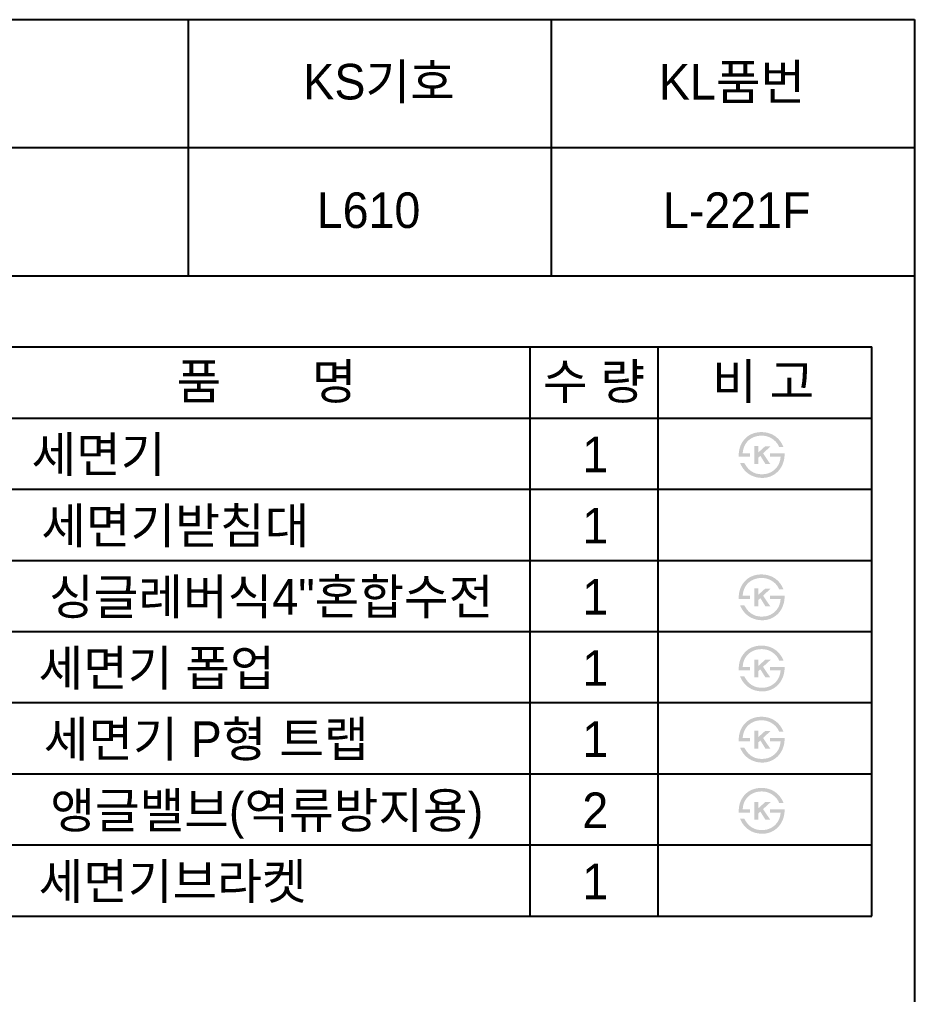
# Model space of a CAD drawing. Header units: millimetres. Extents: x 0 to 3800, y -67 to 2530.
# Drawn here: x 1171 to 1800, y 1845 to 2530 of the extents above; entities that cross this region are included whole.
import ezdxf
from ezdxf.enums import TextEntityAlignment as Align

# ---------------------------------------------------------------- set-up
doc = ezdxf.new("R2010")
doc.units = ezdxf.units.MM
doc.layers.add('TEXT', color=7, linetype='Continuous')
doc.layers.add('도각라인', color=7, linetype='Continuous')
doc.styles.add('타이틀', font='H2GTRM.TTF', dxfattribs={"height": 25})

msp = doc.modelspace()

# ---------------------------------------------------------------- hatches: boundary and pattern name
at = {"layer": 'TEXT'}
for points in [[(1676.58, 2222.79), (1676.56, 2223.2), (1676.55, 2223.61), (1676.55, 2224.02), (1676.56, 2224.42), (1676.57, 2224.83), (1676.59, 2225.23), (1676.63, 2225.63), (1676.67, 2226.03), (1676.71, 2226.42), (1676.77, 2226.82), (1676.84, 2227.21), (1676.91, 2227.6), (1676.99, 2227.99), (1677.09, 2228.37), (1677.19, 2228.76), (1677.29, 2229.14), (1677.42, 2229.52), (1677.54, 2229.9), (1677.68, 2230.28), (1677.83, 2230.65), (1677.98, 2231.01), (1678.15, 2231.37), (1678.32, 2231.72), (1678.49, 2232.07), (1678.68, 2232.41), (1678.88, 2232.74), (1679.08, 2233.07), (1679.29, 2233.39), (1679.51, 2233.71), (1679.74, 2234.02), (1679.98, 2234.32), (1680.48, 2234.94), (1680.75, 2235.24), (1681.03, 2235.54), (1681.31, 2235.83), (1681.6, 2236.1), (1681.9, 2236.37), (1682.2, 2236.63), (1682.51, 2236.88), (1682.83, 2237.12), (1683.15, 2237.36), (1683.48, 2237.58), (1683.82, 2237.79), (1684.17, 2238), (1684.52, 2238.2), (1684.88, 2238.38), (1685.25, 2238.56), (1685.65, 2238.74), (1686.06, 2238.91), (1686.48, 2239.07), (1686.9, 2239.22), (1687.32, 2239.36), (1687.76, 2239.48), (1688.2, 2239.59), (1688.64, 2239.7), (1689.09, 2239.79), (1689.55, 2239.87), (1690.01, 2239.93), (1690.48, 2239.99), (1690.96, 2240.03), (1691.44, 2240.07), (1691.93, 2240.09), (1692.42, 2240.1), (1693.18, 2240.08), (1693.56, 2240.06), (1693.93, 2240.03), (1694.3, 2240), (1694.66, 2239.96), (1695.02, 2239.91), (1695.38, 2239.86), (1695.73, 2239.8), (1696.08, 2239.74), (1696.42, 2239.66), (1696.76, 2239.59), (1697.1, 2239.5), (1697.43, 2239.41), (1697.76, 2239.32), (1698.09, 2239.21), (1698.41, 2239.1), (1698.73, 2238.99), (1699.04, 2238.87), (1699.35, 2238.74), (1699.66, 2238.6), (1699.96, 2238.46), (1700.26, 2238.31), (1700.56, 2238.16), (1700.85, 2238), (1701.14, 2237.83), (1701.42, 2237.66), (1701.7, 2237.48), (1701.98, 2237.29), (1702.25, 2237.1), (1702.52, 2236.9), (1702.78, 2236.7), (1703.2, 2236.35), (1703.61, 2236), (1704.01, 2235.62), (1704.39, 2235.24), (1704.76, 2234.84), (1705.12, 2234.42), (1705.46, 2234), (1705.79, 2233.56), (1706.11, 2233.1), (1706.42, 2232.63), (1706.72, 2232.15), (1707, 2231.65), (1707.27, 2231.14), (1707.52, 2230.62), (1707.77, 2230.08), (1708, 2229.53), (1708, 2229.53), (1704.9, 2229.53), (1704.9, 2229.53), (1704.84, 2229.71), (1704.77, 2229.88), (1704.7, 2230.06), (1704.63, 2230.23), (1704.56, 2230.4), (1704.48, 2230.57), (1704.39, 2230.74), (1704.3, 2230.91), (1704.21, 2231.08), (1704.12, 2231.25), (1704.02, 2231.41), (1703.91, 2231.58), (1703.81, 2231.74), (1703.7, 2231.91), (1703.58, 2232.07), (1703.46, 2232.23), (1703.34, 2232.39), (1703.21, 2232.55), (1702.95, 2232.87), (1702.67, 2233.19), (1702.37, 2233.5), (1702.06, 2233.81), (1701.73, 2234.11), (1701.39, 2234.41), (1701.03, 2234.71), (1700.8, 2234.89), (1700.57, 2235.06), (1700.33, 2235.23), (1700.1, 2235.39), (1699.86, 2235.54), (1699.62, 2235.69), (1699.38, 2235.84), (1699.13, 2235.97), (1698.89, 2236.11), (1698.64, 2236.23), (1698.39, 2236.35), (1698.14, 2236.47), (1697.88, 2236.58), (1697.63, 2236.68), (1697.37, 2236.78), (1697.11, 2236.88), (1696.85, 2236.96), (1696.58, 2237.05), (1696.32, 2237.12), (1696.05, 2237.19), (1695.78, 2237.26), (1695.51, 2237.32), (1695.24, 2237.37), (1694.96, 2237.42), (1694.69, 2237.46), (1694.41, 2237.5), (1694.13, 2237.53), (1693.84, 2237.55), (1693.56, 2237.57), (1693.27, 2237.59), (1692.99, 2237.6), (1692.7, 2237.6), (1692.35, 2237.6), (1692.01, 2237.59), (1691.67, 2237.57), (1691.33, 2237.55), (1691, 2237.52), (1690.67, 2237.48), (1690.34, 2237.44), (1690.02, 2237.39), (1689.7, 2237.33), (1689.39, 2237.27), (1689.08, 2237.2), (1688.77, 2237.13), (1688.47, 2237.05), (1688.17, 2236.96), (1687.87, 2236.86), (1687.58, 2236.76), (1687.29, 2236.66), (1687.01, 2236.54), (1686.73, 2236.42), (1686.45, 2236.29), (1686.18, 2236.16), (1685.91, 2236.02), (1685.64, 2235.87), (1685.38, 2235.72), (1685.12, 2235.56), (1684.87, 2235.39), (1684.62, 2235.22), (1684.37, 2235.04), (1684.13, 2234.86), (1683.89, 2234.66), (1683.65, 2234.46), (1683.42, 2234.26), (1683.19, 2234.04), (1682.96, 2233.82), (1682.74, 2233.59), (1682.53, 2233.36), (1682.32, 2233.13), (1682.12, 2232.89), (1681.93, 2232.64), (1681.75, 2232.39), (1681.57, 2232.14), (1681.39, 2231.89), (1681.23, 2231.62), (1681.07, 2231.36), (1680.92, 2231.09), (1680.77, 2230.82), (1680.64, 2230.54), (1680.51, 2230.25), (1680.38, 2229.97), (1680.26, 2229.68), (1680.15, 2229.38), (1680.05, 2229.08), (1679.95, 2228.78), (1679.86, 2228.47), (1679.78, 2228.15), (1679.7, 2227.84), (1679.63, 2227.51), (1679.57, 2227.19), (1679.51, 2226.86), (1679.46, 2226.52), (1679.42, 2226.18), (1679.38, 2225.84), (1679.35, 2225.49), (1679.33, 2225.14), (1679.33, 2225.14), (1684.51, 2225.14), (1684.51, 2225.14), (1684.51, 2225.14), (1684.51, 2222.79), (1684.51, 2222.79), (1684.51, 2222.79), (1676.58, 2222.79)], [(1690.34, 2225.83), (1695.14, 2230.18), (1699.01, 2230.18), (1693.64, 2225.23), (1698.67, 2217.72), (1695.29, 2217.72), (1691.73, 2223.43), (1690.34, 2222.19), (1690.34, 2217.72), (1687.39, 2217.72), (1687.39, 2230.29), (1690.34, 2230.29)], [(1708.75, 2225.14), (1708.75, 2224.7), (1708.75, 2224.26), (1708.74, 2223.83), (1708.71, 2223.4), (1708.68, 2222.97), (1708.64, 2222.54), (1708.59, 2222.12), (1708.52, 2221.69), (1708.45, 2221.28), (1708.37, 2220.86), (1708.29, 2220.44), (1708.19, 2220.03), (1708.08, 2219.62), (1707.96, 2219.22), (1707.84, 2218.81), (1707.7, 2218.41), (1707.56, 2218.03), (1707.41, 2217.65), (1707.26, 2217.27), (1707.09, 2216.9), (1706.92, 2216.54), (1706.74, 2216.18), (1706.55, 2215.83), (1706.36, 2215.49), (1706.15, 2215.15), (1705.94, 2214.81), (1705.72, 2214.49), (1705.5, 2214.16), (1705.26, 2213.85), (1705.02, 2213.54), (1704.77, 2213.23), (1704.51, 2212.93), (1704.24, 2212.64), (1703.97, 2212.36), (1703.69, 2212.08), (1703.4, 2211.82), (1703.11, 2211.56), (1702.81, 2211.31), (1702.51, 2211.07), (1702.2, 2210.84), (1701.88, 2210.61), (1701.56, 2210.4), (1701.24, 2210.19), (1700.91, 2209.99), (1700.57, 2209.8), (1700.23, 2209.62), (1699.88, 2209.45), (1699.53, 2209.28), (1699.16, 2209.12), (1698.79, 2208.97), (1698.42, 2208.82), (1698.04, 2208.69), (1697.66, 2208.57), (1697.28, 2208.46), (1696.9, 2208.36), (1696.51, 2208.27), (1696.12, 2208.19), (1695.72, 2208.12), (1695.33, 2208.06), (1694.93, 2208.02), (1694.53, 2207.98), (1694.12, 2207.95), (1693.71, 2207.94), (1693.3, 2207.93), (1692.64, 2207.94), (1691.98, 2207.96), (1691.34, 2208.01), (1690.7, 2208.08), (1690.08, 2208.17), (1689.77, 2208.22), (1689.47, 2208.28), (1689.16, 2208.34), (1688.86, 2208.4), (1688.56, 2208.48), (1688.27, 2208.55), (1687.98, 2208.64), (1687.69, 2208.73), (1687.4, 2208.82), (1687.11, 2208.92), (1686.83, 2209.02), (1686.55, 2209.13), (1686.27, 2209.24), (1686, 2209.36), (1685.73, 2209.48), (1685.46, 2209.61), (1685.19, 2209.75), (1684.92, 2209.89), (1684.66, 2210.03), (1684.4, 2210.18), (1684.15, 2210.34), (1683.62, 2210.67), (1683.36, 2210.85), (1683.1, 2211.03), (1682.85, 2211.22), (1682.6, 2211.41), (1682.35, 2211.61), (1682.11, 2211.81), (1681.87, 2212.02), (1681.64, 2212.24), (1681.41, 2212.45), (1681.19, 2212.68), (1680.97, 2212.9), (1680.75, 2213.14), (1680.54, 2213.37), (1680.34, 2213.62), (1680.13, 2213.86), (1679.94, 2214.12), (1679.74, 2214.37), (1679.55, 2214.63), (1679.37, 2214.9), (1679.19, 2215.17), (1679.01, 2215.45), (1678.84, 2215.73), (1678.67, 2216.02), (1678.51, 2216.31), (1678.35, 2216.61), (1678.19, 2216.91), (1678.04, 2217.21), (1677.75, 2217.84), (1677.48, 2218.49), (1677.48, 2218.49), (1680.43, 2218.49), (1680.43, 2218.49), (1680.66, 2218.06), (1680.89, 2217.65), (1681.13, 2217.25), (1681.38, 2216.86), (1681.62, 2216.48), (1681.88, 2216.11), (1682.14, 2215.75), (1682.4, 2215.41), (1682.67, 2215.08), (1682.94, 2214.76), (1683.22, 2214.45), (1683.51, 2214.15), (1683.8, 2213.87), (1684.1, 2213.6), (1684.4, 2213.33), (1684.7, 2213.08), (1684.93, 2212.91), (1685.16, 2212.74), (1685.39, 2212.58), (1685.63, 2212.43), (1685.86, 2212.28), (1686.1, 2212.14), (1686.35, 2212), (1686.59, 2211.87), (1686.84, 2211.74), (1687.09, 2211.63), (1687.34, 2211.51), (1687.6, 2211.41), (1687.86, 2211.31), (1688.12, 2211.21), (1688.39, 2211.12), (1688.66, 2211.04), (1688.93, 2210.96), (1689.2, 2210.89), (1689.48, 2210.83), (1689.76, 2210.77), (1690.04, 2210.72), (1690.32, 2210.67), (1690.61, 2210.63), (1690.9, 2210.59), (1691.19, 2210.57), (1691.49, 2210.54), (1691.79, 2210.53), (1692.09, 2210.52), (1692.39, 2210.51), (1692.7, 2210.51), (1693.01, 2210.52), (1693.87, 2210.54), (1694.14, 2210.56), (1694.41, 2210.58), (1694.68, 2210.6), (1694.95, 2210.63), (1695.21, 2210.67), (1695.48, 2210.71), (1695.74, 2210.76), (1696, 2210.81), (1696.26, 2210.87), (1696.52, 2210.93), (1696.77, 2211), (1697.03, 2211.08), (1697.28, 2211.16), (1697.53, 2211.25), (1697.78, 2211.34), (1698.02, 2211.44), (1698.27, 2211.54), (1698.51, 2211.65), (1698.75, 2211.76), (1698.99, 2211.88), (1699.23, 2212.01), (1699.47, 2212.14), (1699.7, 2212.27), (1699.94, 2212.42), (1700.17, 2212.56), (1700.4, 2212.72), (1700.63, 2212.88), (1700.85, 2213.04), (1701.08, 2213.21), (1701.3, 2213.38), (1701.56, 2213.6), (1701.81, 2213.82), (1702.05, 2214.05), (1702.28, 2214.28), (1702.51, 2214.51), (1702.73, 2214.76), (1702.94, 2215), (1703.15, 2215.25), (1703.35, 2215.51), (1703.54, 2215.77), (1703.73, 2216.04), (1703.9, 2216.31), (1704.07, 2216.58), (1704.24, 2216.86), (1704.39, 2217.15), (1704.54, 2217.44), (1704.68, 2217.74), (1704.82, 2218.04), (1704.95, 2218.35), (1705.07, 2218.66), (1705.18, 2218.97), (1705.28, 2219.3), (1705.38, 2219.62), (1705.47, 2219.95), (1705.56, 2220.29), (1705.64, 2220.63), (1705.71, 2220.98), (1705.77, 2221.33), (1705.82, 2221.69), (1705.87, 2222.05), (1705.91, 2222.42), (1705.95, 2222.79), (1705.95, 2222.79), (1698.52, 2222.79), (1698.52, 2222.79), (1698.52, 2222.79), (1698.52, 2225.14), (1698.52, 2225.14), (1698.52, 2225.14), (1708.75, 2225.14)], [(1676.58, 2122.79), (1676.56, 2123.2), (1676.55, 2123.61), (1676.55, 2124.02), (1676.56, 2124.42), (1676.57, 2124.83), (1676.59, 2125.23), (1676.63, 2125.63), (1676.67, 2126.03), (1676.71, 2126.42), (1676.77, 2126.82), (1676.84, 2127.21), (1676.91, 2127.6), (1676.99, 2127.99), (1677.09, 2128.37), (1677.19, 2128.76), (1677.29, 2129.14), (1677.42, 2129.52), (1677.54, 2129.9), (1677.68, 2130.28), (1677.83, 2130.65), (1677.98, 2131.01), (1678.15, 2131.37), (1678.32, 2131.72), (1678.49, 2132.07), (1678.68, 2132.41), (1678.88, 2132.74), (1679.08, 2133.07), (1679.29, 2133.39), (1679.51, 2133.71), (1679.74, 2134.02), (1679.98, 2134.32), (1680.48, 2134.94), (1680.75, 2135.24), (1681.03, 2135.54), (1681.31, 2135.83), (1681.6, 2136.1), (1681.9, 2136.37), (1682.2, 2136.63), (1682.51, 2136.88), (1682.83, 2137.12), (1683.15, 2137.36), (1683.48, 2137.58), (1683.82, 2137.79), (1684.17, 2138), (1684.52, 2138.2), (1684.88, 2138.38), (1685.25, 2138.56), (1685.65, 2138.74), (1686.06, 2138.91), (1686.48, 2139.07), (1686.9, 2139.22), (1687.32, 2139.36), (1687.76, 2139.48), (1688.2, 2139.59), (1688.64, 2139.7), (1689.09, 2139.79), (1689.55, 2139.87), (1690.01, 2139.93), (1690.48, 2139.99), (1690.96, 2140.03), (1691.44, 2140.07), (1691.93, 2140.09), (1692.42, 2140.1), (1693.18, 2140.08), (1693.56, 2140.06), (1693.93, 2140.03), (1694.3, 2140), (1694.66, 2139.96), (1695.02, 2139.91), (1695.38, 2139.86), (1695.73, 2139.8), (1696.08, 2139.74), (1696.42, 2139.66), (1696.76, 2139.59), (1697.1, 2139.5), (1697.43, 2139.41), (1697.76, 2139.32), (1698.09, 2139.21), (1698.41, 2139.1), (1698.73, 2138.99), (1699.04, 2138.87), (1699.35, 2138.74), (1699.66, 2138.6), (1699.96, 2138.46), (1700.26, 2138.31), (1700.56, 2138.16), (1700.85, 2138), (1701.14, 2137.83), (1701.42, 2137.66), (1701.7, 2137.48), (1701.98, 2137.29), (1702.25, 2137.1), (1702.52, 2136.9), (1702.78, 2136.7), (1703.2, 2136.35), (1703.61, 2136), (1704.01, 2135.62), (1704.39, 2135.24), (1704.76, 2134.84), (1705.12, 2134.42), (1705.46, 2134), (1705.79, 2133.56), (1706.11, 2133.1), (1706.42, 2132.63), (1706.72, 2132.15), (1707, 2131.65), (1707.27, 2131.14), (1707.52, 2130.62), (1707.77, 2130.08), (1708, 2129.53), (1708, 2129.53), (1704.9, 2129.53), (1704.9, 2129.53), (1704.84, 2129.71), (1704.77, 2129.88), (1704.7, 2130.06), (1704.63, 2130.23), (1704.56, 2130.4), (1704.48, 2130.57), (1704.39, 2130.74), (1704.3, 2130.91), (1704.21, 2131.08), (1704.12, 2131.25), (1704.02, 2131.41), (1703.91, 2131.58), (1703.81, 2131.74), (1703.7, 2131.91), (1703.58, 2132.07), (1703.46, 2132.23), (1703.34, 2132.39), (1703.21, 2132.55), (1702.95, 2132.87), (1702.67, 2133.19), (1702.37, 2133.5), (1702.06, 2133.81), (1701.73, 2134.11), (1701.39, 2134.41), (1701.03, 2134.71), (1700.8, 2134.89), (1700.57, 2135.06), (1700.33, 2135.23), (1700.1, 2135.39), (1699.86, 2135.54), (1699.62, 2135.69), (1699.38, 2135.84), (1699.13, 2135.97), (1698.89, 2136.11), (1698.64, 2136.23), (1698.39, 2136.35), (1698.14, 2136.47), (1697.88, 2136.58), (1697.63, 2136.68), (1697.37, 2136.78), (1697.11, 2136.88), (1696.85, 2136.96), (1696.58, 2137.05), (1696.32, 2137.12), (1696.05, 2137.19), (1695.78, 2137.26), (1695.51, 2137.32), (1695.24, 2137.37), (1694.96, 2137.42), (1694.69, 2137.46), (1694.41, 2137.5), (1694.13, 2137.53), (1693.84, 2137.55), (1693.56, 2137.57), (1693.27, 2137.59), (1692.99, 2137.6), (1692.7, 2137.6), (1692.35, 2137.6), (1692.01, 2137.59), (1691.67, 2137.57), (1691.33, 2137.55), (1691, 2137.52), (1690.67, 2137.48), (1690.34, 2137.44), (1690.02, 2137.39), (1689.7, 2137.33), (1689.39, 2137.27), (1689.08, 2137.2), (1688.77, 2137.13), (1688.47, 2137.05), (1688.17, 2136.96), (1687.87, 2136.86), (1687.58, 2136.76), (1687.29, 2136.66), (1687.01, 2136.54), (1686.73, 2136.42), (1686.45, 2136.29), (1686.18, 2136.16), (1685.91, 2136.02), (1685.64, 2135.87), (1685.38, 2135.72), (1685.12, 2135.56), (1684.87, 2135.39), (1684.62, 2135.22), (1684.37, 2135.04), (1684.13, 2134.86), (1683.89, 2134.66), (1683.65, 2134.46), (1683.42, 2134.26), (1683.19, 2134.04), (1682.96, 2133.82), (1682.74, 2133.59), (1682.53, 2133.36), (1682.32, 2133.13), (1682.12, 2132.89), (1681.93, 2132.64), (1681.75, 2132.39), (1681.57, 2132.14), (1681.39, 2131.89), (1681.23, 2131.62), (1681.07, 2131.36), (1680.92, 2131.09), (1680.77, 2130.82), (1680.64, 2130.54), (1680.51, 2130.25), (1680.38, 2129.97), (1680.26, 2129.68), (1680.15, 2129.38), (1680.05, 2129.08), (1679.95, 2128.78), (1679.86, 2128.47), (1679.78, 2128.15), (1679.7, 2127.84), (1679.63, 2127.51), (1679.57, 2127.19), (1679.51, 2126.86), (1679.46, 2126.52), (1679.42, 2126.18), (1679.38, 2125.84), (1679.35, 2125.49), (1679.33, 2125.14), (1679.33, 2125.14), (1684.51, 2125.14), (1684.51, 2125.14), (1684.51, 2125.14), (1684.51, 2122.79), (1684.51, 2122.79), (1684.51, 2122.79), (1676.58, 2122.79)], [(1708.75, 2125.14), (1708.75, 2124.7), (1708.75, 2124.26), (1708.74, 2123.83), (1708.71, 2123.4), (1708.68, 2122.97), (1708.64, 2122.54), (1708.59, 2122.12), (1708.52, 2121.69), (1708.45, 2121.28), (1708.37, 2120.86), (1708.29, 2120.44), (1708.19, 2120.03), (1708.08, 2119.62), (1707.96, 2119.22), (1707.84, 2118.81), (1707.7, 2118.41), (1707.56, 2118.03), (1707.41, 2117.65), (1707.26, 2117.27), (1707.09, 2116.9), (1706.92, 2116.54), (1706.74, 2116.18), (1706.55, 2115.83), (1706.36, 2115.49), (1706.15, 2115.15), (1705.94, 2114.81), (1705.72, 2114.49), (1705.5, 2114.16), (1705.26, 2113.85), (1705.02, 2113.54), (1704.77, 2113.23), (1704.51, 2112.93), (1704.24, 2112.64), (1703.97, 2112.36), (1703.69, 2112.08), (1703.4, 2111.82), (1703.11, 2111.56), (1702.81, 2111.31), (1702.51, 2111.07), (1702.2, 2110.84), (1701.88, 2110.61), (1701.56, 2110.4), (1701.24, 2110.19), (1700.91, 2109.99), (1700.57, 2109.8), (1700.23, 2109.62), (1699.88, 2109.45), (1699.53, 2109.28), (1699.16, 2109.12), (1698.79, 2108.97), (1698.42, 2108.82), (1698.04, 2108.69), (1697.66, 2108.57), (1697.28, 2108.46), (1696.9, 2108.36), (1696.51, 2108.27), (1696.12, 2108.19), (1695.72, 2108.12), (1695.33, 2108.06), (1694.93, 2108.02), (1694.53, 2107.98), (1694.12, 2107.95), (1693.71, 2107.94), (1693.3, 2107.93), (1692.64, 2107.94), (1691.98, 2107.96), (1691.34, 2108.01), (1690.7, 2108.08), (1690.08, 2108.17), (1689.77, 2108.22), (1689.47, 2108.28), (1689.16, 2108.34), (1688.86, 2108.4), (1688.56, 2108.48), (1688.27, 2108.55), (1687.98, 2108.64), (1687.69, 2108.73), (1687.4, 2108.82), (1687.11, 2108.92), (1686.83, 2109.02), (1686.55, 2109.13), (1686.27, 2109.24), (1686, 2109.36), (1685.73, 2109.48), (1685.46, 2109.61), (1685.19, 2109.75), (1684.92, 2109.89), (1684.66, 2110.03), (1684.4, 2110.18), (1684.15, 2110.34), (1683.62, 2110.67), (1683.36, 2110.85), (1683.1, 2111.03), (1682.85, 2111.22), (1682.6, 2111.41), (1682.35, 2111.61), (1682.11, 2111.81), (1681.87, 2112.02), (1681.64, 2112.24), (1681.41, 2112.45), (1681.19, 2112.68), (1680.97, 2112.9), (1680.75, 2113.14), (1680.54, 2113.37), (1680.34, 2113.62), (1680.13, 2113.86), (1679.94, 2114.12), (1679.74, 2114.37), (1679.55, 2114.63), (1679.37, 2114.9), (1679.19, 2115.17), (1679.01, 2115.45), (1678.84, 2115.73), (1678.67, 2116.02), (1678.51, 2116.31), (1678.35, 2116.61), (1678.19, 2116.91), (1678.04, 2117.21), (1677.75, 2117.84), (1677.48, 2118.49), (1677.48, 2118.49), (1680.43, 2118.49), (1680.43, 2118.49), (1680.66, 2118.06), (1680.89, 2117.65), (1681.13, 2117.25), (1681.38, 2116.86), (1681.62, 2116.48), (1681.88, 2116.11), (1682.14, 2115.75), (1682.4, 2115.41), (1682.67, 2115.08), (1682.94, 2114.76), (1683.22, 2114.45), (1683.51, 2114.15), (1683.8, 2113.87), (1684.1, 2113.6), (1684.4, 2113.33), (1684.7, 2113.08), (1684.93, 2112.91), (1685.16, 2112.74), (1685.39, 2112.58), (1685.63, 2112.43), (1685.86, 2112.28), (1686.1, 2112.14), (1686.35, 2112), (1686.59, 2111.87), (1686.84, 2111.74), (1687.09, 2111.63), (1687.34, 2111.51), (1687.6, 2111.41), (1687.86, 2111.31), (1688.12, 2111.21), (1688.39, 2111.12), (1688.66, 2111.04), (1688.93, 2110.96), (1689.2, 2110.89), (1689.48, 2110.83), (1689.76, 2110.77), (1690.04, 2110.72), (1690.32, 2110.67), (1690.61, 2110.63), (1690.9, 2110.59), (1691.19, 2110.57), (1691.49, 2110.54), (1691.79, 2110.53), (1692.09, 2110.52), (1692.39, 2110.51), (1692.7, 2110.51), (1693.01, 2110.52), (1693.87, 2110.54), (1694.14, 2110.56), (1694.41, 2110.58), (1694.68, 2110.6), (1694.95, 2110.63), (1695.21, 2110.67), (1695.48, 2110.71), (1695.74, 2110.76), (1696, 2110.81), (1696.26, 2110.87), (1696.52, 2110.93), (1696.77, 2111), (1697.03, 2111.08), (1697.28, 2111.16), (1697.53, 2111.25), (1697.78, 2111.34), (1698.02, 2111.44), (1698.27, 2111.54), (1698.51, 2111.65), (1698.75, 2111.76), (1698.99, 2111.88), (1699.23, 2112.01), (1699.47, 2112.14), (1699.7, 2112.27), (1699.94, 2112.42), (1700.17, 2112.56), (1700.4, 2112.72), (1700.63, 2112.88), (1700.85, 2113.04), (1701.08, 2113.21), (1701.3, 2113.38), (1701.56, 2113.6), (1701.81, 2113.82), (1702.05, 2114.05), (1702.28, 2114.28), (1702.51, 2114.51), (1702.73, 2114.76), (1702.94, 2115), (1703.15, 2115.25), (1703.35, 2115.51), (1703.54, 2115.77), (1703.73, 2116.04), (1703.9, 2116.31), (1704.07, 2116.58), (1704.24, 2116.86), (1704.39, 2117.15), (1704.54, 2117.44), (1704.68, 2117.74), (1704.82, 2118.04), (1704.95, 2118.35), (1705.07, 2118.66), (1705.18, 2118.97), (1705.28, 2119.3), (1705.38, 2119.62), (1705.47, 2119.95), (1705.56, 2120.29), (1705.64, 2120.63), (1705.71, 2120.98), (1705.77, 2121.33), (1705.82, 2121.69), (1705.87, 2122.05), (1705.91, 2122.42), (1705.95, 2122.79), (1705.95, 2122.79), (1698.52, 2122.79), (1698.52, 2122.79), (1698.52, 2122.79), (1698.52, 2125.14), (1698.52, 2125.14), (1698.52, 2125.14), (1708.75, 2125.14)], [(1690.34, 2125.83), (1695.14, 2130.18), (1699.01, 2130.18), (1693.64, 2125.23), (1698.67, 2117.72), (1695.29, 2117.72), (1691.73, 2123.43), (1690.34, 2122.19), (1690.34, 2117.72), (1687.39, 2117.72), (1687.39, 2130.29), (1690.34, 2130.29)], [(1676.58, 2072.79), (1676.56, 2073.2), (1676.55, 2073.61), (1676.55, 2074.02), (1676.56, 2074.42), (1676.57, 2074.83), (1676.59, 2075.23), (1676.63, 2075.63), (1676.67, 2076.03), (1676.71, 2076.42), (1676.77, 2076.82), (1676.84, 2077.21), (1676.91, 2077.6), (1676.99, 2077.99), (1677.09, 2078.37), (1677.19, 2078.76), (1677.29, 2079.14), (1677.42, 2079.52), (1677.54, 2079.9), (1677.68, 2080.28), (1677.83, 2080.65), (1677.98, 2081.01), (1678.15, 2081.37), (1678.32, 2081.72), (1678.49, 2082.07), (1678.68, 2082.41), (1678.88, 2082.74), (1679.08, 2083.07), (1679.29, 2083.39), (1679.51, 2083.71), (1679.74, 2084.02), (1679.98, 2084.32), (1680.48, 2084.94), (1680.75, 2085.24), (1681.03, 2085.54), (1681.31, 2085.83), (1681.6, 2086.1), (1681.9, 2086.37), (1682.2, 2086.63), (1682.51, 2086.88), (1682.83, 2087.12), (1683.15, 2087.36), (1683.48, 2087.58), (1683.82, 2087.79), (1684.17, 2088), (1684.52, 2088.2), (1684.88, 2088.38), (1685.25, 2088.56), (1685.65, 2088.74), (1686.06, 2088.91), (1686.48, 2089.07), (1686.9, 2089.22), (1687.32, 2089.36), (1687.76, 2089.48), (1688.2, 2089.59), (1688.64, 2089.7), (1689.09, 2089.79), (1689.55, 2089.87), (1690.01, 2089.93), (1690.48, 2089.99), (1690.96, 2090.03), (1691.44, 2090.07), (1691.93, 2090.09), (1692.42, 2090.1), (1693.18, 2090.08), (1693.56, 2090.06), (1693.93, 2090.03), (1694.3, 2090), (1694.66, 2089.96), (1695.02, 2089.91), (1695.38, 2089.86), (1695.73, 2089.8), (1696.08, 2089.74), (1696.42, 2089.66), (1696.76, 2089.59), (1697.1, 2089.5), (1697.43, 2089.41), (1697.76, 2089.32), (1698.09, 2089.21), (1698.41, 2089.1), (1698.73, 2088.99), (1699.04, 2088.87), (1699.35, 2088.74), (1699.66, 2088.6), (1699.96, 2088.46), (1700.26, 2088.31), (1700.56, 2088.16), (1700.85, 2088), (1701.14, 2087.83), (1701.42, 2087.66), (1701.7, 2087.48), (1701.98, 2087.29), (1702.25, 2087.1), (1702.52, 2086.9), (1702.78, 2086.7), (1703.2, 2086.35), (1703.61, 2086), (1704.01, 2085.62), (1704.39, 2085.24), (1704.76, 2084.84), (1705.12, 2084.42), (1705.46, 2084), (1705.79, 2083.56), (1706.11, 2083.1), (1706.42, 2082.63), (1706.72, 2082.15), (1707, 2081.65), (1707.27, 2081.14), (1707.52, 2080.62), (1707.77, 2080.08), (1708, 2079.53), (1708, 2079.53), (1704.9, 2079.53), (1704.9, 2079.53), (1704.84, 2079.71), (1704.77, 2079.88), (1704.7, 2080.06), (1704.63, 2080.23), (1704.56, 2080.4), (1704.48, 2080.57), (1704.39, 2080.74), (1704.3, 2080.91), (1704.21, 2081.08), (1704.12, 2081.25), (1704.02, 2081.41), (1703.91, 2081.58), (1703.81, 2081.74), (1703.7, 2081.91), (1703.58, 2082.07), (1703.46, 2082.23), (1703.34, 2082.39), (1703.21, 2082.55), (1702.95, 2082.87), (1702.67, 2083.19), (1702.37, 2083.5), (1702.06, 2083.81), (1701.73, 2084.11), (1701.39, 2084.41), (1701.03, 2084.71), (1700.8, 2084.89), (1700.57, 2085.06), (1700.33, 2085.23), (1700.1, 2085.39), (1699.86, 2085.54), (1699.62, 2085.69), (1699.38, 2085.84), (1699.13, 2085.97), (1698.89, 2086.11), (1698.64, 2086.23), (1698.39, 2086.35), (1698.14, 2086.47), (1697.88, 2086.58), (1697.63, 2086.68), (1697.37, 2086.78), (1697.11, 2086.88), (1696.85, 2086.96), (1696.58, 2087.05), (1696.32, 2087.12), (1696.05, 2087.19), (1695.78, 2087.26), (1695.51, 2087.32), (1695.24, 2087.37), (1694.96, 2087.42), (1694.69, 2087.46), (1694.41, 2087.5), (1694.13, 2087.53), (1693.84, 2087.55), (1693.56, 2087.57), (1693.27, 2087.59), (1692.99, 2087.6), (1692.7, 2087.6), (1692.35, 2087.6), (1692.01, 2087.59), (1691.67, 2087.57), (1691.33, 2087.55), (1691, 2087.52), (1690.67, 2087.48), (1690.34, 2087.44), (1690.02, 2087.39), (1689.7, 2087.33), (1689.39, 2087.27), (1689.08, 2087.2), (1688.77, 2087.13), (1688.47, 2087.05), (1688.17, 2086.96), (1687.87, 2086.86), (1687.58, 2086.76), (1687.29, 2086.66), (1687.01, 2086.54), (1686.73, 2086.42), (1686.45, 2086.29), (1686.18, 2086.16), (1685.91, 2086.02), (1685.64, 2085.87), (1685.38, 2085.72), (1685.12, 2085.56), (1684.87, 2085.39), (1684.62, 2085.22), (1684.37, 2085.04), (1684.13, 2084.86), (1683.89, 2084.66), (1683.65, 2084.46), (1683.42, 2084.26), (1683.19, 2084.04), (1682.96, 2083.82), (1682.74, 2083.59), (1682.53, 2083.36), (1682.32, 2083.13), (1682.12, 2082.89), (1681.93, 2082.64), (1681.75, 2082.39), (1681.57, 2082.14), (1681.39, 2081.89), (1681.23, 2081.62), (1681.07, 2081.36), (1680.92, 2081.09), (1680.77, 2080.82), (1680.64, 2080.54), (1680.51, 2080.25), (1680.38, 2079.97), (1680.26, 2079.68), (1680.15, 2079.38), (1680.05, 2079.08), (1679.95, 2078.78), (1679.86, 2078.47), (1679.78, 2078.15), (1679.7, 2077.84), (1679.63, 2077.51), (1679.57, 2077.19), (1679.51, 2076.86), (1679.46, 2076.52), (1679.42, 2076.18), (1679.38, 2075.84), (1679.35, 2075.49), (1679.33, 2075.14), (1679.33, 2075.14), (1684.51, 2075.14), (1684.51, 2075.14), (1684.51, 2075.14), (1684.51, 2072.79), (1684.51, 2072.79), (1684.51, 2072.79), (1676.58, 2072.79)], [(1690.34, 2075.83), (1695.14, 2080.18), (1699.01, 2080.18), (1693.64, 2075.23), (1698.67, 2067.72), (1695.29, 2067.72), (1691.73, 2073.43), (1690.34, 2072.19), (1690.34, 2067.72), (1687.39, 2067.72), (1687.39, 2080.29), (1690.34, 2080.29)], [(1708.75, 2075.14), (1708.75, 2074.7), (1708.75, 2074.26), (1708.74, 2073.83), (1708.71, 2073.4), (1708.68, 2072.97), (1708.64, 2072.54), (1708.59, 2072.12), (1708.52, 2071.69), (1708.45, 2071.28), (1708.37, 2070.86), (1708.29, 2070.44), (1708.19, 2070.03), (1708.08, 2069.62), (1707.96, 2069.22), (1707.84, 2068.81), (1707.7, 2068.41), (1707.56, 2068.03), (1707.41, 2067.65), (1707.26, 2067.27), (1707.09, 2066.9), (1706.92, 2066.54), (1706.74, 2066.18), (1706.55, 2065.83), (1706.36, 2065.49), (1706.15, 2065.15), (1705.94, 2064.81), (1705.72, 2064.49), (1705.5, 2064.16), (1705.26, 2063.85), (1705.02, 2063.54), (1704.77, 2063.23), (1704.51, 2062.93), (1704.24, 2062.64), (1703.97, 2062.36), (1703.69, 2062.08), (1703.4, 2061.82), (1703.11, 2061.56), (1702.81, 2061.31), (1702.51, 2061.07), (1702.2, 2060.84), (1701.88, 2060.61), (1701.56, 2060.4), (1701.24, 2060.19), (1700.91, 2059.99), (1700.57, 2059.8), (1700.23, 2059.62), (1699.88, 2059.45), (1699.53, 2059.28), (1699.16, 2059.12), (1698.79, 2058.97), (1698.42, 2058.82), (1698.04, 2058.69), (1697.66, 2058.57), (1697.28, 2058.46), (1696.9, 2058.36), (1696.51, 2058.27), (1696.12, 2058.19), (1695.72, 2058.12), (1695.33, 2058.06), (1694.93, 2058.02), (1694.53, 2057.98), (1694.12, 2057.95), (1693.71, 2057.94), (1693.3, 2057.93), (1692.64, 2057.94), (1691.98, 2057.96), (1691.34, 2058.01), (1690.7, 2058.08), (1690.08, 2058.17), (1689.77, 2058.22), (1689.47, 2058.28), (1689.16, 2058.34), (1688.86, 2058.4), (1688.56, 2058.48), (1688.27, 2058.55), (1687.98, 2058.64), (1687.69, 2058.73), (1687.4, 2058.82), (1687.11, 2058.92), (1686.83, 2059.02), (1686.55, 2059.13), (1686.27, 2059.24), (1686, 2059.36), (1685.73, 2059.48), (1685.46, 2059.61), (1685.19, 2059.75), (1684.92, 2059.89), (1684.66, 2060.03), (1684.4, 2060.18), (1684.15, 2060.34), (1683.62, 2060.67), (1683.36, 2060.85), (1683.1, 2061.03), (1682.85, 2061.22), (1682.6, 2061.41), (1682.35, 2061.61), (1682.11, 2061.81), (1681.87, 2062.02), (1681.64, 2062.24), (1681.41, 2062.45), (1681.19, 2062.68), (1680.97, 2062.9), (1680.75, 2063.14), (1680.54, 2063.37), (1680.34, 2063.62), (1680.13, 2063.86), (1679.94, 2064.12), (1679.74, 2064.37), (1679.55, 2064.63), (1679.37, 2064.9), (1679.19, 2065.17), (1679.01, 2065.45), (1678.84, 2065.73), (1678.67, 2066.02), (1678.51, 2066.31), (1678.35, 2066.61), (1678.19, 2066.91), (1678.04, 2067.21), (1677.75, 2067.84), (1677.48, 2068.49), (1677.48, 2068.49), (1680.43, 2068.49), (1680.43, 2068.49), (1680.66, 2068.06), (1680.89, 2067.65), (1681.13, 2067.25), (1681.38, 2066.86), (1681.62, 2066.48), (1681.88, 2066.11), (1682.14, 2065.75), (1682.4, 2065.41), (1682.67, 2065.08), (1682.94, 2064.76), (1683.22, 2064.45), (1683.51, 2064.15), (1683.8, 2063.87), (1684.1, 2063.6), (1684.4, 2063.33), (1684.7, 2063.08), (1684.93, 2062.91), (1685.16, 2062.74), (1685.39, 2062.58), (1685.63, 2062.43), (1685.86, 2062.28), (1686.1, 2062.14), (1686.35, 2062), (1686.59, 2061.87), (1686.84, 2061.74), (1687.09, 2061.63), (1687.34, 2061.51), (1687.6, 2061.41), (1687.86, 2061.31), (1688.12, 2061.21), (1688.39, 2061.12), (1688.66, 2061.04), (1688.93, 2060.96), (1689.2, 2060.89), (1689.48, 2060.83), (1689.76, 2060.77), (1690.04, 2060.72), (1690.32, 2060.67), (1690.61, 2060.63), (1690.9, 2060.59), (1691.19, 2060.57), (1691.49, 2060.54), (1691.79, 2060.53), (1692.09, 2060.52), (1692.39, 2060.51), (1692.7, 2060.51), (1693.01, 2060.52), (1693.87, 2060.54), (1694.14, 2060.56), (1694.41, 2060.58), (1694.68, 2060.6), (1694.95, 2060.63), (1695.21, 2060.67), (1695.48, 2060.71), (1695.74, 2060.76), (1696, 2060.81), (1696.26, 2060.87), (1696.52, 2060.93), (1696.77, 2061), (1697.03, 2061.08), (1697.28, 2061.16), (1697.53, 2061.25), (1697.78, 2061.34), (1698.02, 2061.44), (1698.27, 2061.54), (1698.51, 2061.65), (1698.75, 2061.76), (1698.99, 2061.88), (1699.23, 2062.01), (1699.47, 2062.14), (1699.7, 2062.27), (1699.94, 2062.42), (1700.17, 2062.56), (1700.4, 2062.72), (1700.63, 2062.88), (1700.85, 2063.04), (1701.08, 2063.21), (1701.3, 2063.38), (1701.56, 2063.6), (1701.81, 2063.82), (1702.05, 2064.05), (1702.28, 2064.28), (1702.51, 2064.51), (1702.73, 2064.76), (1702.94, 2065), (1703.15, 2065.25), (1703.35, 2065.51), (1703.54, 2065.77), (1703.73, 2066.04), (1703.9, 2066.31), (1704.07, 2066.58), (1704.24, 2066.86), (1704.39, 2067.15), (1704.54, 2067.44), (1704.68, 2067.74), (1704.82, 2068.04), (1704.95, 2068.35), (1705.07, 2068.66), (1705.18, 2068.97), (1705.28, 2069.3), (1705.38, 2069.62), (1705.47, 2069.95), (1705.56, 2070.29), (1705.64, 2070.63), (1705.71, 2070.98), (1705.77, 2071.33), (1705.82, 2071.69), (1705.87, 2072.05), (1705.91, 2072.42), (1705.95, 2072.79), (1705.95, 2072.79), (1698.52, 2072.79), (1698.52, 2072.79), (1698.52, 2072.79), (1698.52, 2075.14), (1698.52, 2075.14), (1698.52, 2075.14), (1708.75, 2075.14)], [(1676.58, 2022.79), (1676.56, 2023.2), (1676.55, 2023.61), (1676.55, 2024.02), (1676.56, 2024.42), (1676.57, 2024.83), (1676.59, 2025.23), (1676.63, 2025.63), (1676.67, 2026.03), (1676.71, 2026.42), (1676.77, 2026.82), (1676.84, 2027.21), (1676.91, 2027.6), (1676.99, 2027.99), (1677.09, 2028.37), (1677.19, 2028.76), (1677.29, 2029.14), (1677.42, 2029.52), (1677.54, 2029.9), (1677.68, 2030.28), (1677.83, 2030.65), (1677.98, 2031.01), (1678.15, 2031.37), (1678.32, 2031.72), (1678.49, 2032.07), (1678.68, 2032.41), (1678.88, 2032.74), (1679.08, 2033.07), (1679.29, 2033.39), (1679.51, 2033.71), (1679.74, 2034.02), (1679.98, 2034.32), (1680.48, 2034.94), (1680.75, 2035.24), (1681.03, 2035.54), (1681.31, 2035.83), (1681.6, 2036.1), (1681.9, 2036.37), (1682.2, 2036.63), (1682.51, 2036.88), (1682.83, 2037.12), (1683.15, 2037.36), (1683.48, 2037.58), (1683.82, 2037.79), (1684.17, 2038), (1684.52, 2038.2), (1684.88, 2038.38), (1685.25, 2038.56), (1685.65, 2038.74), (1686.06, 2038.91), (1686.48, 2039.07), (1686.9, 2039.22), (1687.32, 2039.36), (1687.76, 2039.48), (1688.2, 2039.59), (1688.64, 2039.7), (1689.09, 2039.79), (1689.55, 2039.87), (1690.01, 2039.93), (1690.48, 2039.99), (1690.96, 2040.03), (1691.44, 2040.07), (1691.93, 2040.09), (1692.42, 2040.1), (1693.18, 2040.08), (1693.56, 2040.06), (1693.93, 2040.03), (1694.3, 2040), (1694.66, 2039.96), (1695.02, 2039.91), (1695.38, 2039.86), (1695.73, 2039.8), (1696.08, 2039.74), (1696.42, 2039.66), (1696.76, 2039.59), (1697.1, 2039.5), (1697.43, 2039.41), (1697.76, 2039.32), (1698.09, 2039.21), (1698.41, 2039.1), (1698.73, 2038.99), (1699.04, 2038.87), (1699.35, 2038.74), (1699.66, 2038.6), (1699.96, 2038.46), (1700.26, 2038.31), (1700.56, 2038.16), (1700.85, 2038), (1701.14, 2037.83), (1701.42, 2037.66), (1701.7, 2037.48), (1701.98, 2037.29), (1702.25, 2037.1), (1702.52, 2036.9), (1702.78, 2036.7), (1703.2, 2036.35), (1703.61, 2036), (1704.01, 2035.62), (1704.39, 2035.24), (1704.76, 2034.84), (1705.12, 2034.42), (1705.46, 2034), (1705.79, 2033.56), (1706.11, 2033.1), (1706.42, 2032.63), (1706.72, 2032.15), (1707, 2031.65), (1707.27, 2031.14), (1707.52, 2030.62), (1707.77, 2030.08), (1708, 2029.53), (1708, 2029.53), (1704.9, 2029.53), (1704.9, 2029.53), (1704.84, 2029.71), (1704.77, 2029.88), (1704.7, 2030.06), (1704.63, 2030.23), (1704.56, 2030.4), (1704.48, 2030.57), (1704.39, 2030.74), (1704.3, 2030.91), (1704.21, 2031.08), (1704.12, 2031.25), (1704.02, 2031.41), (1703.91, 2031.58), (1703.81, 2031.74), (1703.7, 2031.91), (1703.58, 2032.07), (1703.46, 2032.23), (1703.34, 2032.39), (1703.21, 2032.55), (1702.95, 2032.87), (1702.67, 2033.19), (1702.37, 2033.5), (1702.06, 2033.81), (1701.73, 2034.11), (1701.39, 2034.41), (1701.03, 2034.71), (1700.8, 2034.89), (1700.57, 2035.06), (1700.33, 2035.23), (1700.1, 2035.39), (1699.86, 2035.54), (1699.62, 2035.69), (1699.38, 2035.84), (1699.13, 2035.97), (1698.89, 2036.11), (1698.64, 2036.23), (1698.39, 2036.35), (1698.14, 2036.47), (1697.88, 2036.58), (1697.63, 2036.68), (1697.37, 2036.78), (1697.11, 2036.88), (1696.85, 2036.96), (1696.58, 2037.05), (1696.32, 2037.12), (1696.05, 2037.19), (1695.78, 2037.26), (1695.51, 2037.32), (1695.24, 2037.37), (1694.96, 2037.42), (1694.69, 2037.46), (1694.41, 2037.5), (1694.13, 2037.53), (1693.84, 2037.55), (1693.56, 2037.57), (1693.27, 2037.59), (1692.99, 2037.6), (1692.7, 2037.6), (1692.35, 2037.6), (1692.01, 2037.59), (1691.67, 2037.57), (1691.33, 2037.55), (1691, 2037.52), (1690.67, 2037.48), (1690.34, 2037.44), (1690.02, 2037.39), (1689.7, 2037.33), (1689.39, 2037.27), (1689.08, 2037.2), (1688.77, 2037.13), (1688.47, 2037.05), (1688.17, 2036.96), (1687.87, 2036.86), (1687.58, 2036.76), (1687.29, 2036.66), (1687.01, 2036.54), (1686.73, 2036.42), (1686.45, 2036.29), (1686.18, 2036.16), (1685.91, 2036.02), (1685.64, 2035.87), (1685.38, 2035.72), (1685.12, 2035.56), (1684.87, 2035.39), (1684.62, 2035.22), (1684.37, 2035.04), (1684.13, 2034.86), (1683.89, 2034.66), (1683.65, 2034.46), (1683.42, 2034.26), (1683.19, 2034.04), (1682.96, 2033.82), (1682.74, 2033.59), (1682.53, 2033.36), (1682.32, 2033.13), (1682.12, 2032.89), (1681.93, 2032.64), (1681.75, 2032.39), (1681.57, 2032.14), (1681.39, 2031.89), (1681.23, 2031.62), (1681.07, 2031.36), (1680.92, 2031.09), (1680.77, 2030.82), (1680.64, 2030.54), (1680.51, 2030.25), (1680.38, 2029.97), (1680.26, 2029.68), (1680.15, 2029.38), (1680.05, 2029.08), (1679.95, 2028.78), (1679.86, 2028.47), (1679.78, 2028.15), (1679.7, 2027.84), (1679.63, 2027.51), (1679.57, 2027.19), (1679.51, 2026.86), (1679.46, 2026.52), (1679.42, 2026.18), (1679.38, 2025.84), (1679.35, 2025.49), (1679.33, 2025.14), (1679.33, 2025.14), (1684.51, 2025.14), (1684.51, 2025.14), (1684.51, 2025.14), (1684.51, 2022.79), (1684.51, 2022.79), (1684.51, 2022.79), (1676.58, 2022.79)], [(1690.34, 2025.83), (1695.14, 2030.18), (1699.01, 2030.18), (1693.64, 2025.23), (1698.67, 2017.72), (1695.29, 2017.72), (1691.73, 2023.43), (1690.34, 2022.19), (1690.34, 2017.72), (1687.39, 2017.72), (1687.39, 2030.29), (1690.34, 2030.29)], [(1708.75, 2025.14), (1708.75, 2024.7), (1708.75, 2024.26), (1708.74, 2023.83), (1708.71, 2023.4), (1708.68, 2022.97), (1708.64, 2022.54), (1708.59, 2022.12), (1708.52, 2021.69), (1708.45, 2021.28), (1708.37, 2020.86), (1708.29, 2020.44), (1708.19, 2020.03), (1708.08, 2019.62), (1707.96, 2019.22), (1707.84, 2018.81), (1707.7, 2018.41), (1707.56, 2018.03), (1707.41, 2017.65), (1707.26, 2017.27), (1707.09, 2016.9), (1706.92, 2016.54), (1706.74, 2016.18), (1706.55, 2015.83), (1706.36, 2015.49), (1706.15, 2015.15), (1705.94, 2014.81), (1705.72, 2014.49), (1705.5, 2014.16), (1705.26, 2013.85), (1705.02, 2013.54), (1704.77, 2013.23), (1704.51, 2012.93), (1704.24, 2012.64), (1703.97, 2012.36), (1703.69, 2012.08), (1703.4, 2011.82), (1703.11, 2011.56), (1702.81, 2011.31), (1702.51, 2011.07), (1702.2, 2010.84), (1701.88, 2010.61), (1701.56, 2010.4), (1701.24, 2010.19), (1700.91, 2009.99), (1700.57, 2009.8), (1700.23, 2009.62), (1699.88, 2009.45), (1699.53, 2009.28), (1699.16, 2009.12), (1698.79, 2008.97), (1698.42, 2008.82), (1698.04, 2008.69), (1697.66, 2008.57), (1697.28, 2008.46), (1696.9, 2008.36), (1696.51, 2008.27), (1696.12, 2008.19), (1695.72, 2008.12), (1695.33, 2008.06), (1694.93, 2008.02), (1694.53, 2007.98), (1694.12, 2007.95), (1693.71, 2007.94), (1693.3, 2007.93), (1692.64, 2007.94), (1691.98, 2007.96), (1691.34, 2008.01), (1690.7, 2008.08), (1690.08, 2008.17), (1689.77, 2008.22), (1689.47, 2008.28), (1689.16, 2008.34), (1688.86, 2008.4), (1688.56, 2008.48), (1688.27, 2008.55), (1687.98, 2008.64), (1687.69, 2008.73), (1687.4, 2008.82), (1687.11, 2008.92), (1686.83, 2009.02), (1686.55, 2009.13), (1686.27, 2009.24), (1686, 2009.36), (1685.73, 2009.48), (1685.46, 2009.61), (1685.19, 2009.75), (1684.92, 2009.89), (1684.66, 2010.03), (1684.4, 2010.18), (1684.15, 2010.34), (1683.62, 2010.67), (1683.36, 2010.85), (1683.1, 2011.03), (1682.85, 2011.22), (1682.6, 2011.41), (1682.35, 2011.61), (1682.11, 2011.81), (1681.87, 2012.02), (1681.64, 2012.24), (1681.41, 2012.45), (1681.19, 2012.68), (1680.97, 2012.9), (1680.75, 2013.14), (1680.54, 2013.37), (1680.34, 2013.62), (1680.13, 2013.86), (1679.94, 2014.12), (1679.74, 2014.37), (1679.55, 2014.63), (1679.37, 2014.9), (1679.19, 2015.17), (1679.01, 2015.45), (1678.84, 2015.73), (1678.67, 2016.02), (1678.51, 2016.31), (1678.35, 2016.61), (1678.19, 2016.91), (1678.04, 2017.21), (1677.75, 2017.84), (1677.48, 2018.49), (1677.48, 2018.49), (1680.43, 2018.49), (1680.43, 2018.49), (1680.66, 2018.06), (1680.89, 2017.65), (1681.13, 2017.25), (1681.38, 2016.86), (1681.62, 2016.48), (1681.88, 2016.11), (1682.14, 2015.75), (1682.4, 2015.41), (1682.67, 2015.08), (1682.94, 2014.76), (1683.22, 2014.45), (1683.51, 2014.15), (1683.8, 2013.87), (1684.1, 2013.6), (1684.4, 2013.33), (1684.7, 2013.08), (1684.93, 2012.91), (1685.16, 2012.74), (1685.39, 2012.58), (1685.63, 2012.43), (1685.86, 2012.28), (1686.1, 2012.14), (1686.35, 2012), (1686.59, 2011.87), (1686.84, 2011.74), (1687.09, 2011.63), (1687.34, 2011.51), (1687.6, 2011.41), (1687.86, 2011.31), (1688.12, 2011.21), (1688.39, 2011.12), (1688.66, 2011.04), (1688.93, 2010.96), (1689.2, 2010.89), (1689.48, 2010.83), (1689.76, 2010.77), (1690.04, 2010.72), (1690.32, 2010.67), (1690.61, 2010.63), (1690.9, 2010.59), (1691.19, 2010.57), (1691.49, 2010.54), (1691.79, 2010.53), (1692.09, 2010.52), (1692.39, 2010.51), (1692.7, 2010.51), (1693.01, 2010.52), (1693.87, 2010.54), (1694.14, 2010.56), (1694.41, 2010.58), (1694.68, 2010.6), (1694.95, 2010.63), (1695.21, 2010.67), (1695.48, 2010.71), (1695.74, 2010.76), (1696, 2010.81), (1696.26, 2010.87), (1696.52, 2010.93), (1696.77, 2011), (1697.03, 2011.08), (1697.28, 2011.16), (1697.53, 2011.25), (1697.78, 2011.34), (1698.02, 2011.44), (1698.27, 2011.54), (1698.51, 2011.65), (1698.75, 2011.76), (1698.99, 2011.88), (1699.23, 2012.01), (1699.47, 2012.14), (1699.7, 2012.27), (1699.94, 2012.42), (1700.17, 2012.56), (1700.4, 2012.72), (1700.63, 2012.88), (1700.85, 2013.04), (1701.08, 2013.21), (1701.3, 2013.38), (1701.56, 2013.6), (1701.81, 2013.82), (1702.05, 2014.05), (1702.28, 2014.28), (1702.51, 2014.51), (1702.73, 2014.76), (1702.94, 2015), (1703.15, 2015.25), (1703.35, 2015.51), (1703.54, 2015.77), (1703.73, 2016.04), (1703.9, 2016.31), (1704.07, 2016.58), (1704.24, 2016.86), (1704.39, 2017.15), (1704.54, 2017.44), (1704.68, 2017.74), (1704.82, 2018.04), (1704.95, 2018.35), (1705.07, 2018.66), (1705.18, 2018.97), (1705.28, 2019.3), (1705.38, 2019.62), (1705.47, 2019.95), (1705.56, 2020.29), (1705.64, 2020.63), (1705.71, 2020.98), (1705.77, 2021.33), (1705.82, 2021.69), (1705.87, 2022.05), (1705.91, 2022.42), (1705.95, 2022.79), (1705.95, 2022.79), (1698.52, 2022.79), (1698.52, 2022.79), (1698.52, 2022.79), (1698.52, 2025.14), (1698.52, 2025.14), (1698.52, 2025.14), (1708.75, 2025.14)], [(1676.58, 1972.79), (1676.56, 1973.2), (1676.55, 1973.61), (1676.55, 1974.02), (1676.56, 1974.42), (1676.57, 1974.83), (1676.59, 1975.23), (1676.63, 1975.63), (1676.67, 1976.03), (1676.71, 1976.42), (1676.77, 1976.82), (1676.84, 1977.21), (1676.91, 1977.6), (1676.99, 1977.99), (1677.09, 1978.37), (1677.19, 1978.76), (1677.29, 1979.14), (1677.42, 1979.52), (1677.54, 1979.9), (1677.68, 1980.28), (1677.83, 1980.65), (1677.98, 1981.01), (1678.15, 1981.37), (1678.32, 1981.72), (1678.49, 1982.07), (1678.68, 1982.41), (1678.88, 1982.74), (1679.08, 1983.07), (1679.29, 1983.39), (1679.51, 1983.71), (1679.74, 1984.02), (1679.98, 1984.32), (1680.48, 1984.94), (1680.75, 1985.24), (1681.03, 1985.54), (1681.31, 1985.83), (1681.6, 1986.1), (1681.9, 1986.37), (1682.2, 1986.63), (1682.51, 1986.88), (1682.83, 1987.12), (1683.15, 1987.36), (1683.48, 1987.58), (1683.82, 1987.79), (1684.17, 1988), (1684.52, 1988.2), (1684.88, 1988.38), (1685.25, 1988.56), (1685.65, 1988.74), (1686.06, 1988.91), (1686.48, 1989.07), (1686.9, 1989.22), (1687.32, 1989.36), (1687.76, 1989.48), (1688.2, 1989.59), (1688.64, 1989.7), (1689.09, 1989.79), (1689.55, 1989.87), (1690.01, 1989.93), (1690.48, 1989.99), (1690.96, 1990.03), (1691.44, 1990.07), (1691.93, 1990.09), (1692.42, 1990.1), (1693.18, 1990.08), (1693.56, 1990.06), (1693.93, 1990.03), (1694.3, 1990), (1694.66, 1989.96), (1695.02, 1989.91), (1695.38, 1989.86), (1695.73, 1989.8), (1696.08, 1989.74), (1696.42, 1989.66), (1696.76, 1989.59), (1697.1, 1989.5), (1697.43, 1989.41), (1697.76, 1989.32), (1698.09, 1989.21), (1698.41, 1989.1), (1698.73, 1988.99), (1699.04, 1988.87), (1699.35, 1988.74), (1699.66, 1988.6), (1699.96, 1988.46), (1700.26, 1988.31), (1700.56, 1988.16), (1700.85, 1988), (1701.14, 1987.83), (1701.42, 1987.66), (1701.7, 1987.48), (1701.98, 1987.29), (1702.25, 1987.1), (1702.52, 1986.9), (1702.78, 1986.7), (1703.2, 1986.35), (1703.61, 1986), (1704.01, 1985.62), (1704.39, 1985.24), (1704.76, 1984.84), (1705.12, 1984.42), (1705.46, 1984), (1705.79, 1983.56), (1706.11, 1983.1), (1706.42, 1982.63), (1706.72, 1982.15), (1707, 1981.65), (1707.27, 1981.14), (1707.52, 1980.62), (1707.77, 1980.08), (1708, 1979.53), (1708, 1979.53), (1704.9, 1979.53), (1704.9, 1979.53), (1704.84, 1979.71), (1704.77, 1979.88), (1704.7, 1980.06), (1704.63, 1980.23), (1704.56, 1980.4), (1704.48, 1980.57), (1704.39, 1980.74), (1704.3, 1980.91), (1704.21, 1981.08), (1704.12, 1981.25), (1704.02, 1981.41), (1703.91, 1981.58), (1703.81, 1981.74), (1703.7, 1981.91), (1703.58, 1982.07), (1703.46, 1982.23), (1703.34, 1982.39), (1703.21, 1982.55), (1702.95, 1982.87), (1702.67, 1983.19), (1702.37, 1983.5), (1702.06, 1983.81), (1701.73, 1984.11), (1701.39, 1984.41), (1701.03, 1984.71), (1700.8, 1984.89), (1700.57, 1985.06), (1700.33, 1985.23), (1700.1, 1985.39), (1699.86, 1985.54), (1699.62, 1985.69), (1699.38, 1985.84), (1699.13, 1985.97), (1698.89, 1986.11), (1698.64, 1986.23), (1698.39, 1986.35), (1698.14, 1986.47), (1697.88, 1986.58), (1697.63, 1986.68), (1697.37, 1986.78), (1697.11, 1986.88), (1696.85, 1986.96), (1696.58, 1987.05), (1696.32, 1987.12), (1696.05, 1987.19), (1695.78, 1987.26), (1695.51, 1987.32), (1695.24, 1987.37), (1694.96, 1987.42), (1694.69, 1987.46), (1694.41, 1987.5), (1694.13, 1987.53), (1693.84, 1987.55), (1693.56, 1987.57), (1693.27, 1987.59), (1692.99, 1987.6), (1692.7, 1987.6), (1692.35, 1987.6), (1692.01, 1987.59), (1691.67, 1987.57), (1691.33, 1987.55), (1691, 1987.52), (1690.67, 1987.48), (1690.34, 1987.44), (1690.02, 1987.39), (1689.7, 1987.33), (1689.39, 1987.27), (1689.08, 1987.2), (1688.77, 1987.13), (1688.47, 1987.05), (1688.17, 1986.96), (1687.87, 1986.86), (1687.58, 1986.76), (1687.29, 1986.66), (1687.01, 1986.54), (1686.73, 1986.42), (1686.45, 1986.29), (1686.18, 1986.16), (1685.91, 1986.02), (1685.64, 1985.87), (1685.38, 1985.72), (1685.12, 1985.56), (1684.87, 1985.39), (1684.62, 1985.22), (1684.37, 1985.04), (1684.13, 1984.86), (1683.89, 1984.66), (1683.65, 1984.46), (1683.42, 1984.26), (1683.19, 1984.04), (1682.96, 1983.82), (1682.74, 1983.59), (1682.53, 1983.36), (1682.32, 1983.13), (1682.12, 1982.89), (1681.93, 1982.64), (1681.75, 1982.39), (1681.57, 1982.14), (1681.39, 1981.89), (1681.23, 1981.62), (1681.07, 1981.36), (1680.92, 1981.09), (1680.77, 1980.82), (1680.64, 1980.54), (1680.51, 1980.25), (1680.38, 1979.97), (1680.26, 1979.68), (1680.15, 1979.38), (1680.05, 1979.08), (1679.95, 1978.78), (1679.86, 1978.47), (1679.78, 1978.15), (1679.7, 1977.84), (1679.63, 1977.51), (1679.57, 1977.19), (1679.51, 1976.86), (1679.46, 1976.52), (1679.42, 1976.18), (1679.38, 1975.84), (1679.35, 1975.49), (1679.33, 1975.14), (1679.33, 1975.14), (1684.51, 1975.14), (1684.51, 1975.14), (1684.51, 1975.14), (1684.51, 1972.79), (1684.51, 1972.79), (1684.51, 1972.79), (1676.58, 1972.79)], [(1690.34, 1975.83), (1695.14, 1980.18), (1699.01, 1980.18), (1693.64, 1975.23), (1698.67, 1967.72), (1695.29, 1967.72), (1691.73, 1973.43), (1690.34, 1972.19), (1690.34, 1967.72), (1687.39, 1967.72), (1687.39, 1980.29), (1690.34, 1980.29)], [(1708.75, 1975.14), (1708.75, 1974.7), (1708.75, 1974.26), (1708.74, 1973.83), (1708.71, 1973.4), (1708.68, 1972.97), (1708.64, 1972.54), (1708.59, 1972.12), (1708.52, 1971.69), (1708.45, 1971.28), (1708.37, 1970.86), (1708.29, 1970.44), (1708.19, 1970.03), (1708.08, 1969.62), (1707.96, 1969.22), (1707.84, 1968.81), (1707.7, 1968.41), (1707.56, 1968.03), (1707.41, 1967.65), (1707.26, 1967.27), (1707.09, 1966.9), (1706.92, 1966.54), (1706.74, 1966.18), (1706.55, 1965.83), (1706.36, 1965.49), (1706.15, 1965.15), (1705.94, 1964.81), (1705.72, 1964.49), (1705.5, 1964.16), (1705.26, 1963.85), (1705.02, 1963.54), (1704.77, 1963.23), (1704.51, 1962.93), (1704.24, 1962.64), (1703.97, 1962.36), (1703.69, 1962.08), (1703.4, 1961.82), (1703.11, 1961.56), (1702.81, 1961.31), (1702.51, 1961.07), (1702.2, 1960.84), (1701.88, 1960.61), (1701.56, 1960.4), (1701.24, 1960.19), (1700.91, 1959.99), (1700.57, 1959.8), (1700.23, 1959.62), (1699.88, 1959.45), (1699.53, 1959.28), (1699.16, 1959.12), (1698.79, 1958.97), (1698.42, 1958.82), (1698.04, 1958.69), (1697.66, 1958.57), (1697.28, 1958.46), (1696.9, 1958.36), (1696.51, 1958.27), (1696.12, 1958.19), (1695.72, 1958.12), (1695.33, 1958.06), (1694.93, 1958.02), (1694.53, 1957.98), (1694.12, 1957.95), (1693.71, 1957.94), (1693.3, 1957.93), (1692.64, 1957.94), (1691.98, 1957.96), (1691.34, 1958.01), (1690.7, 1958.08), (1690.08, 1958.17), (1689.77, 1958.22), (1689.47, 1958.28), (1689.16, 1958.34), (1688.86, 1958.4), (1688.56, 1958.48), (1688.27, 1958.55), (1687.98, 1958.64), (1687.69, 1958.73), (1687.4, 1958.82), (1687.11, 1958.92), (1686.83, 1959.02), (1686.55, 1959.13), (1686.27, 1959.24), (1686, 1959.36), (1685.73, 1959.48), (1685.46, 1959.61), (1685.19, 1959.75), (1684.92, 1959.89), (1684.66, 1960.03), (1684.4, 1960.18), (1684.15, 1960.34), (1683.62, 1960.67), (1683.36, 1960.85), (1683.1, 1961.03), (1682.85, 1961.22), (1682.6, 1961.41), (1682.35, 1961.61), (1682.11, 1961.81), (1681.87, 1962.02), (1681.64, 1962.24), (1681.41, 1962.45), (1681.19, 1962.68), (1680.97, 1962.9), (1680.75, 1963.14), (1680.54, 1963.37), (1680.34, 1963.62), (1680.13, 1963.86), (1679.94, 1964.12), (1679.74, 1964.37), (1679.55, 1964.63), (1679.37, 1964.9), (1679.19, 1965.17), (1679.01, 1965.45), (1678.84, 1965.73), (1678.67, 1966.02), (1678.51, 1966.31), (1678.35, 1966.61), (1678.19, 1966.91), (1678.04, 1967.21), (1677.75, 1967.84), (1677.48, 1968.49), (1677.48, 1968.49), (1680.43, 1968.49), (1680.43, 1968.49), (1680.66, 1968.06), (1680.89, 1967.65), (1681.13, 1967.25), (1681.38, 1966.86), (1681.62, 1966.48), (1681.88, 1966.11), (1682.14, 1965.75), (1682.4, 1965.41), (1682.67, 1965.08), (1682.94, 1964.76), (1683.22, 1964.45), (1683.51, 1964.15), (1683.8, 1963.87), (1684.1, 1963.6), (1684.4, 1963.33), (1684.7, 1963.08), (1684.93, 1962.91), (1685.16, 1962.74), (1685.39, 1962.58), (1685.63, 1962.43), (1685.86, 1962.28), (1686.1, 1962.14), (1686.35, 1962), (1686.59, 1961.87), (1686.84, 1961.74), (1687.09, 1961.63), (1687.34, 1961.51), (1687.6, 1961.41), (1687.86, 1961.31), (1688.12, 1961.21), (1688.39, 1961.12), (1688.66, 1961.04), (1688.93, 1960.96), (1689.2, 1960.89), (1689.48, 1960.83), (1689.76, 1960.77), (1690.04, 1960.72), (1690.32, 1960.67), (1690.61, 1960.63), (1690.9, 1960.59), (1691.19, 1960.57), (1691.49, 1960.54), (1691.79, 1960.53), (1692.09, 1960.52), (1692.39, 1960.51), (1692.7, 1960.51), (1693.01, 1960.52), (1693.87, 1960.54), (1694.14, 1960.56), (1694.41, 1960.58), (1694.68, 1960.6), (1694.95, 1960.63), (1695.21, 1960.67), (1695.48, 1960.71), (1695.74, 1960.76), (1696, 1960.81), (1696.26, 1960.87), (1696.52, 1960.93), (1696.77, 1961), (1697.03, 1961.08), (1697.28, 1961.16), (1697.53, 1961.25), (1697.78, 1961.34), (1698.02, 1961.44), (1698.27, 1961.54), (1698.51, 1961.65), (1698.75, 1961.76), (1698.99, 1961.88), (1699.23, 1962.01), (1699.47, 1962.14), (1699.7, 1962.27), (1699.94, 1962.42), (1700.17, 1962.56), (1700.4, 1962.72), (1700.63, 1962.88), (1700.85, 1963.04), (1701.08, 1963.21), (1701.3, 1963.38), (1701.56, 1963.6), (1701.81, 1963.82), (1702.05, 1964.05), (1702.28, 1964.28), (1702.51, 1964.51), (1702.73, 1964.76), (1702.94, 1965), (1703.15, 1965.25), (1703.35, 1965.51), (1703.54, 1965.77), (1703.73, 1966.04), (1703.9, 1966.31), (1704.07, 1966.58), (1704.24, 1966.86), (1704.39, 1967.15), (1704.54, 1967.44), (1704.68, 1967.74), (1704.82, 1968.04), (1704.95, 1968.35), (1705.07, 1968.66), (1705.18, 1968.97), (1705.28, 1969.3), (1705.38, 1969.62), (1705.47, 1969.95), (1705.56, 1970.29), (1705.64, 1970.63), (1705.71, 1970.98), (1705.77, 1971.33), (1705.82, 1971.69), (1705.87, 1972.05), (1705.91, 1972.42), (1705.95, 1972.79), (1705.95, 1972.79), (1698.52, 1972.79), (1698.52, 1972.79), (1698.52, 1972.79), (1698.52, 1975.14), (1698.52, 1975.14), (1698.52, 1975.14), (1708.75, 1975.14)]]:
    msp.add_hatch(color=256, dxfattribs=at).paths.add_polyline_path(points, flags=0)

# ---------------------------------------------------------------- linework, layer by layer
at = {"layer": '도각라인'}
for p, q in [((0, 2530), (1800, 2530)), ((1290, 2350), (1290, 2530)), ((1545, 2350), (1545, 2530)), ((1800, 2530), (1800, 0)), ((520, 2440), (1800, 2440)), ((0, 2350), (1800, 2350)), ((975, 2300), (1770, 2300)), ((1530, 1900), (1530, 2300)), ((1620, 1900), (1620, 2300)), ((1770, 1900), (1770, 2300)), ((975, 2250), (1770, 2250)), ((975, 2200), (1770, 2200)), ((975, 2150), (1770, 2150)), ((975, 2100), (1770, 2100)), ((975, 2050), (1770, 2050)), ((975, 2000), (1770, 2000)), ((975, 1950), (1770, 1950)), ((975, 1900), (1770, 1900))]:
    msp.add_line(p, q, dxfattribs=at)

# ---------------------------------------------------------------- texts
at = {"layer": 'TEXT', "style": '타이틀'}
for s, p in [('KS기호', (1423.85, 2486.32)), ('KL품번', (1671.78, 2486.15)), ('L610', (1416.49, 2396)), ('L-221F', (1675.11, 2396)), ('품       명', (1344.82, 2275.73)), ('수 량', (1574.77, 2275.73)), ('비 고', (1693.62, 2275.73)), ('세면기', (1226.72, 2224.38)), ('1', (1575.74, 2224.38)), ('세면기받침대', (1280.67, 2174.38)), ('1', (1575.74, 2174.38)), ('싱글레버식4"혼합수전', (1348.09, 2124.38)), ('1', (1575.74, 2124.38)), ('세면기 폽업', (1267.59, 2074.38)), ('1', (1575.74, 2074.38)), ('세면기 P형 트랩', (1302.44, 2024.38)), ('1', (1575.74, 2024.38)), ('앵글밸브(역류방지용)', (1344.97, 1974.38)), ('2', (1575.74, 1974.38)), ('세면기브라켓', (1278.81, 1924.38)), ('1', (1575.74, 1924.38))]:
    msp.add_text(s, height=25, dxfattribs=at).set_placement(p, align=Align.MIDDLE_CENTER)

doc.saveas('drawing.dxf')
